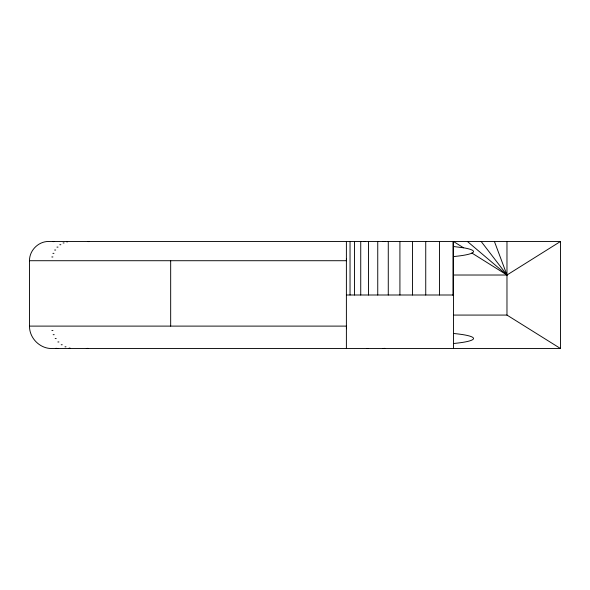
<?xml version="1.0" encoding="UTF-8"?>
<svg xmlns="http://www.w3.org/2000/svg" width="590" height="590" viewBox="0 0 590 590"><rect width="100%" height="100%" fill="white"/><g stroke="black" fill="none" stroke-linecap="round" stroke-linejoin="round"><path stroke-width="0.89" d="M453.445 348.528L453.445 241.472L560.5 241.472L560.5 348.528L51.854 348.528C39.877 348.705 29.316 338.07 29.5 326.108L29.5 260.714C29.345 250.448 38.409 241.325 48.69 241.472L452.98 241.472L452.98 295.457M560.5 241.472L506.972 275.021L453.445 275.021M453.445 246.502L464.227 247.896A50.888 6.247 0.5 0 1 472.915 252.52L471.137 253.449A50.563 6.291 0 0 1 453.452 256.569M383.161 348.528L384.769 348.358M52.975 241.62L54.464 241.472M53.093 241.62L54.597 241.472M86.332 348.528L87.999 348.358M66.611 241.841L67.592 241.841M63.078 242.94L64.081 242.94M59.826 244.717L60.844 244.717M56.972 247.107L58.012 247.107M54.634 250.027L55.681 250.027M52.894 253.353L53.956 253.353M51.824 256.96L52.894 256.96M29.5 260.714L346.389 260.714A19.278 18.998 -90 0 1 346.522 258.457M346.389 295L453.445 295M453.445 315.075L506.972 315.075L560.5 348.528M29.5 326.108L346.389 326.108M51.883 330.481L52.953 330.481M53.13 334.685L54.192 334.685M55.158 338.564L56.205 338.564M57.879 341.964L58.919 341.964M61.205 344.752L62.216 344.752M64.996 346.824L65.992 346.824M69.104 348.1L70.077 348.1M87.409 241.472L89.046 241.635M56.02 348.358L57.768 348.528M55.88 348.358L57.614 348.528M453.445 241.472L463.511 247.785M471.904 253.044L506.972 275.021L494.413 241.472M467.42 241.472L506.972 275.021L481.152 241.472M506.972 241.472L506.972 315.075M439.469 241.472L439.469 295M425.737 241.472L425.737 295M412.476 241.472L412.476 295M399.917 241.472L399.917 295M388.272 241.472L388.272 295M377.748 241.472L377.748 295M368.514 241.472L368.514 295M360.733 241.472L360.733 295M354.538 241.472L354.538 295M350.04 241.472L350.04 295M346.389 241.472L346.389 348.528M170.672 260.714L170.672 326.108M363.816 241.531A19.153 18.88 -90 0 1 365.298 241.472M368.418 348.55A22.383 22.059 -90 0 1 366.685 348.476M346.559 328.741A22.383 22.059 -90 0 1 346.411 326.108M453.415 333.475A50.718 6.291 0 0 1 453.415 343.505M384.769 241.531A25.208 24.935 -90 0 0 383.146 241.48A24.81 24.81 0 0 1 384.769 241.524"/></g></svg>
